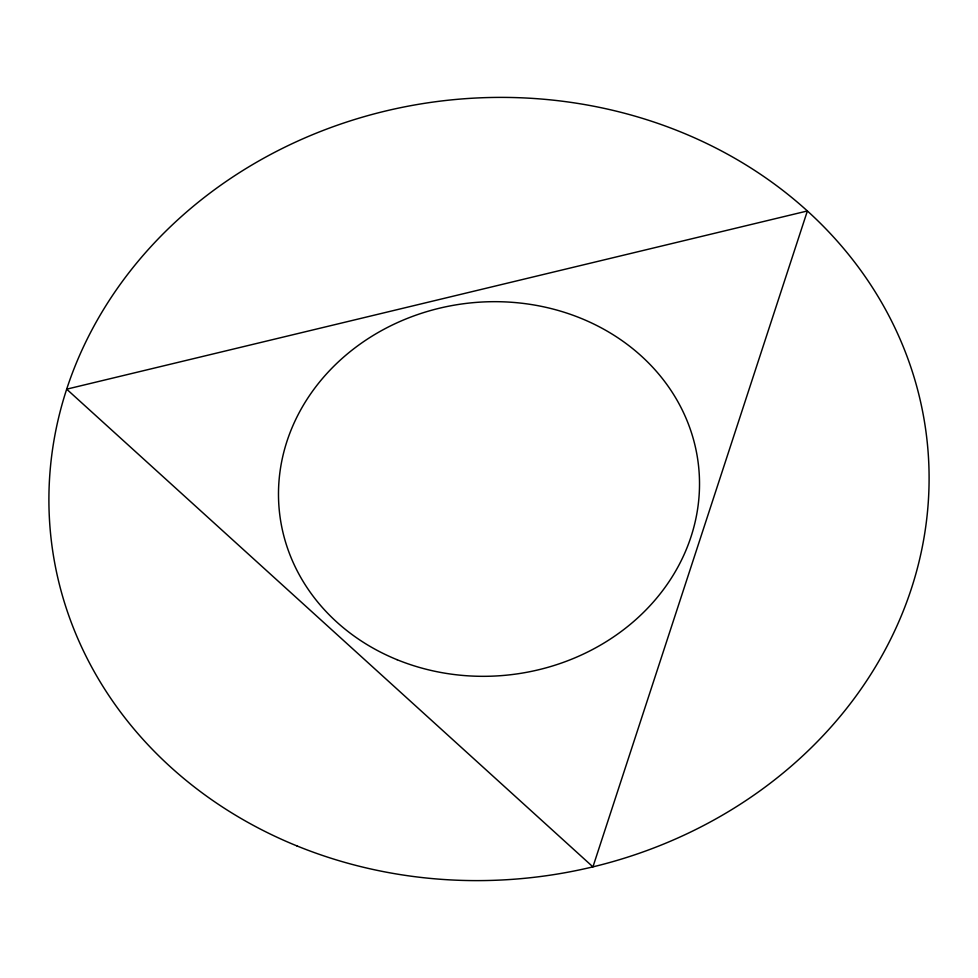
<?xml version="1.0" encoding="UTF-8"?>
<svg xmlns="http://www.w3.org/2000/svg" width="978" height="978" viewBox="0 0 978 978"><rect width="100%" height="100%" fill="white"/><g stroke="black" fill="none" stroke-linecap="round" stroke-linejoin="round"><path stroke-width="1.47" d="M807.388 210.967L592.937 866.863L66.675 389.171L807.388 210.967M397.092 659.71A210.82 186.994 -6.6 0 0 698.977 470.442A210.82 186.994 -6.6 0 0 370.931 336.848A210.82 186.994 -6.6 0 0 397.092 659.71M296.86 845.884A440.723 390.919 -6.6 0 0 927.963 450.198A440.723 390.919 -6.6 0 0 242.177 170.918A440.723 390.919 -6.6 0 0 296.86 845.884"/></g></svg>
